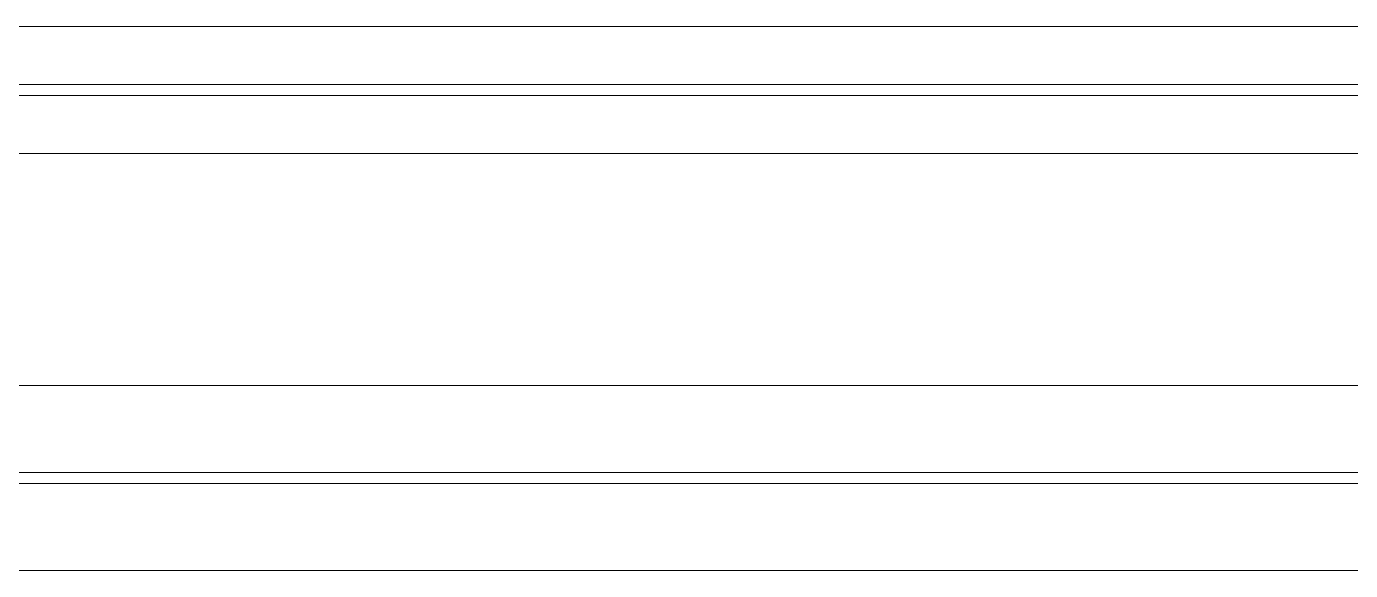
# Model space of a CAD drawing. Extents: x -2050 to 29725, y -1777 to 6820.
# Drawn here: x 7387.95 to 7397.08, y 322.3 to 326.05 of the extents above; entities that cross this region are included whole.
import ezdxf

# ---------------------------------------------------------------- set-up
doc = ezdxf.new("R2010")
doc.units = 0
doc.header["$LTSCALE"] = 25
doc.header["$MEASUREMENT"] = 0
doc.layers.add('10', color=9, linetype='Continuous', lineweight=9)
doc.layers.add('15', color=9, linetype='Continuous', lineweight=9)

# ---------------------------------------------------------------- blocks, each defined once
blk = doc.blocks.new('*U284')
at = {"layer": '15'}
for p, q in [((-1.4688, -18.9469), (-170.6345, -18.9469)), ((-1.4688, -19.3469), (-170.6345, -19.3469)), ((-1.4688, -19.4229), (-170.6345, -19.4229)), ((-1.4688, -19.8229), (-170.6345, -19.8229)), ((-1.4688, -21.4229), (-170.6345, -21.4229)), ((-1.4688, -22.0229), (-170.6345, -22.0229)), ((-1.4688, -22.0989), (-170.6345, -22.0989)), ((-1.4688, -22.6989), (-170.6345, -22.6989))]:
    blk.add_line(p, q, dxfattribs=at)

msp = doc.modelspace()

# ---------------------------------------------------------------- block references
at = {"layer": '10'}
msp.add_blockref('*U284', (7400.8333, 345), dxfattribs=at)

doc.saveas('drawing.dxf')
